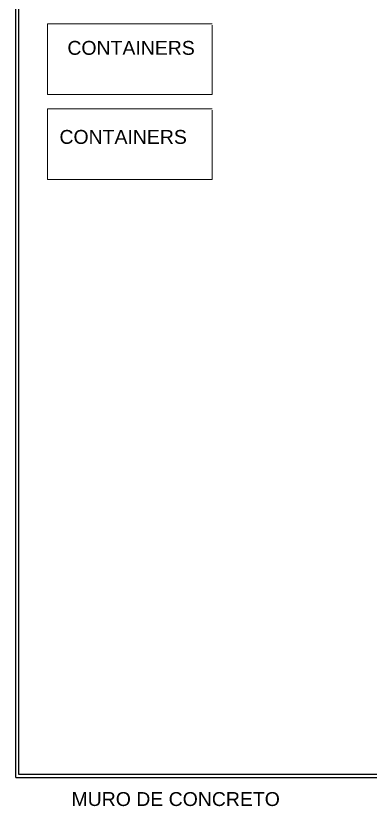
# Model space of a CAD drawing. Header units: metres. Extents: x 257 to 767, y -173 to 1.
# Drawn here: x 539.8 to 562.7, y -121.4 to -70.2 of the extents above; entities that cross this region are included whole.
import ezdxf

# ---------------------------------------------------------------- set-up
doc = ezdxf.new("R2010")
doc.units = ezdxf.units.M
doc.header["$LTSCALE"] = 10
doc.layers.add('ELETEXTO LUMINÁRIAS', color=254, linetype='Continuous')
doc.layers.add('Muro', color=254, linetype='Continuous')
doc.layers.add('Veiculos', color=254, linetype='Continuous', lineweight=0)
doc.styles.add('ARIAL', font='')
doc.styles.get('ARIAL').set_extended_font_data('Arial')

msp = doc.modelspace()

# ---------------------------------------------------------------- linework, layer by layer
at = {"layer": 'Muro'}
for p, q in [((539.789, -119.591), (539.789, -22.879)), ((539.989, -119.391), (539.989, -23.079))]:
    msp.add_line(p, q, dxfattribs=at)
at = {"layer": 'Muro', "color": 254}
for p, q in [((539.789, -119.591), (683.995, -119.591)), ((683.795, -119.391), (539.989, -119.391))]:
    msp.add_line(p, q, dxfattribs=at)
at = {"layer": 'Veiculos', "color": 254}
for p, q in [((541.828, -70.757), (552.497, -70.757)), ((552.497, -75.343), (552.497, -70.849)), ((541.828, -75.343), (552.497, -75.343)), ((541.828, -76.27), (552.497, -76.27)), ((552.497, -80.856), (552.497, -76.361)), ((541.828, -80.856), (552.497, -80.856))]:
    msp.add_line(p, q, dxfattribs=at)
at = {"layer": 'Veiculos'}
for p, q in [((541.828, -73.05), (541.828, -70.757)), ((541.828, -73.05), (541.828, -75.343)), ((541.828, -78.563), (541.828, -76.27)), ((541.828, -78.563), (541.828, -80.856))]:
    msp.add_line(p, q, dxfattribs=at)

# ---------------------------------------------------------------- texts
at = {"layer": 'ELETEXTO LUMINÁRIAS', "color": 254, "ltscale": 0.05, "style": 'ARIAL'}
for p in [(543.126, -72.774), (542.613, -78.541)]:
    msp.add_text('CONTAINERS ', height=0.9, rotation=360, dxfattribs=at).set_placement(p)
at = {"layer": 'ELETEXTO LUMINÁRIAS', "color": 7, "ltscale": 0.05, "style": 'ARIAL'}
msp.add_text('MURO DE CONCRETO ', height=0.9, rotation=360, dxfattribs=at).set_placement((543.393, -121.429))

doc.saveas('drawing.dxf')
